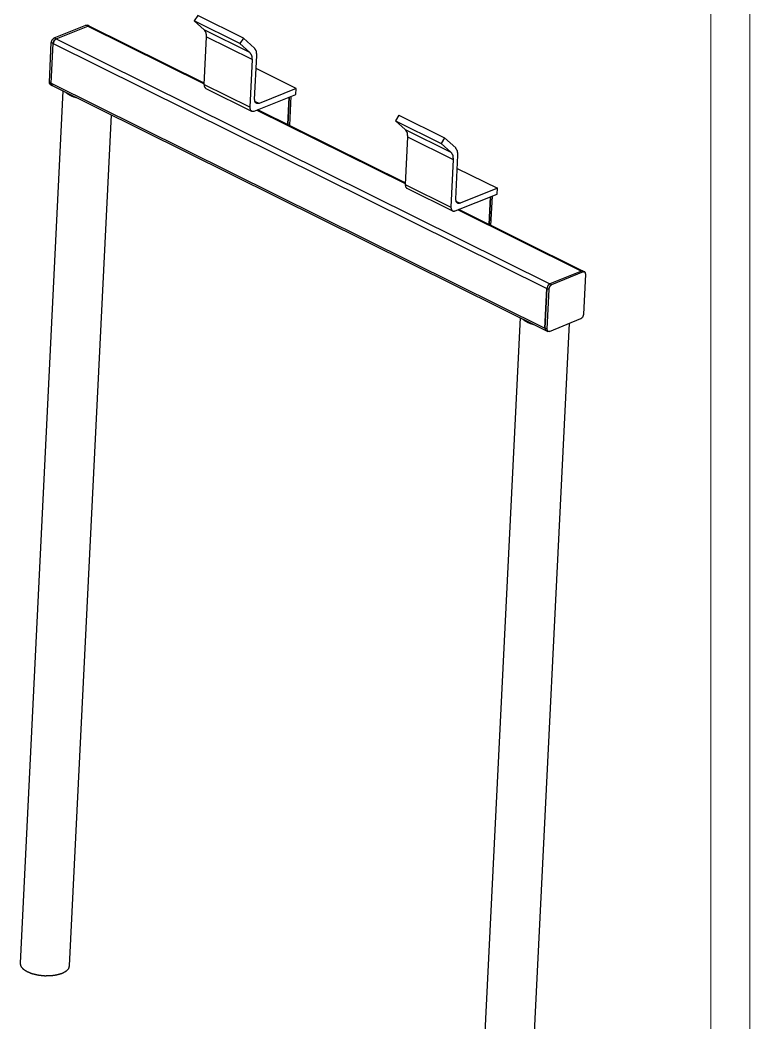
# Model space of a CAD drawing. Header units: millimetres. Extents: x 0 to 420, y 0 to 297.
# Drawn here: x 326.8 to 420, y 104.8 to 232.8 of the extents above; entities that cross this region are included whole.
import ezdxf

# ---------------------------------------------------------------- set-up
doc = ezdxf.new("R2010")
doc.units = ezdxf.units.MM
doc.layers.add('101', color=7, linetype='Continuous', true_color=0xffffff)

msp = doc.modelspace()

# ---------------------------------------------------------------- linework, layer by layer
at = {"layer": '101', "color": 133, "linetype": 'Continuous', "lineweight": 18}
for p, q in [((420, 0), (420, 297)), ((415, 5), (415, 292))]:
    msp.add_line(p, q, dxfattribs=at)
at = {"layer": '101', "color": 92, "linetype": 'Continuous', "lineweight": 25}
for p, q in [((349.51, 233.4), (349.07, 232.71)), ((355.35, 230.51), (349.51, 233.4)), ((331.44, 230.42), (335.47, 232.04)), ((335.47, 232.04), (350.32, 224.67)), ((350.32, 224.77), (335.67, 232.04)), ((349.07, 232.71), (350.32, 231.58)), ((354.9, 229.81), (349.07, 232.71)), ((350.61, 230.66), (350.31, 224.58)), ((356.15, 228.68), (350.32, 231.58)), ((356.45, 227.77), (350.61, 230.66)), ((355.35, 230.51), (354.9, 229.81)), ((356.76, 229.23), (355.35, 230.51)), ((330.81, 224.77), (331.06, 229.83)), ((331.06, 229.83), (394.08, 198.55)), ((331.44, 230.42), (394.46, 199.14)), ((354.9, 229.81), (356.15, 228.68)), ((356.78, 222.67), (357.06, 228.31)), ((356.45, 227.77), (356.15, 221.69)), ((362.09, 224.08), (356.97, 226.61)), ((330.81, 224.77), (393.83, 193.49)), ((330.94, 224.46), (393.96, 193.18)), ((356.15, 221.69), (350.31, 224.58)), ((332.31, 223.79), (326.84, 112.38)), ((350.54, 224.08), (356.37, 221.18)), ((356.71, 221.18), (362.05, 223.33)), ((362.09, 224.08), (357.34, 222.17)), ((362.05, 223.33), (362.09, 224.08)), ((357.34, 222.17), (356.8, 222.43)), ((333.16, 112.07), (338.5, 220.71)), ((357.06, 221.33), (375.99, 211.93)), ((376, 212.03), (357.18, 221.37)), ((375.19, 220.66), (374.74, 219.96)), ((375.19, 220.66), (381.02, 217.76)), ((374.74, 219.96), (380.58, 217.07)), ((374.74, 219.96), (375.99, 218.83)), ((375.99, 218.83), (381.83, 215.94)), ((376.29, 217.92), (375.99, 211.84)), ((376.29, 217.92), (382.12, 215.02)), ((381.02, 217.76), (380.58, 217.07)), ((382.44, 216.48), (381.02, 217.76)), ((380.58, 217.07), (381.83, 215.94)), ((382.46, 209.93), (382.73, 215.57)), ((382.12, 215.02), (381.82, 208.94)), ((382.65, 213.87), (387.76, 211.33)), ((375.99, 211.84), (381.82, 208.94)), ((376.21, 211.33), (382.05, 208.44)), ((387.76, 211.33), (383.01, 209.42)), ((387.73, 210.59), (387.76, 211.33)), ((382.38, 208.44), (387.73, 210.59)), ((382.48, 209.69), (383.01, 209.42)), ((382.74, 208.58), (398.49, 200.76)), ((398.69, 200.76), (382.85, 208.63)), ((398.49, 200.76), (394.46, 199.14)), ((393.83, 193.49), (394.08, 198.55)), ((390.66, 194.82), (385.19, 83.42)), ((391.51, 83.1), (396.97, 194.1))]:
    msp.add_line(p, q, dxfattribs=at)
at = {"layer": '101', "color": 72, "linetype": 'Continuous', "lineweight": 25}
for p, q in [((331.2, 230.53), (335.24, 232.16)), ((331.44, 230.42), (335.47, 232.04)), ((335.47, 232.04), (335.24, 232.16)), ((335.67, 232.04), (335.44, 232.16)), ((331.44, 230.42), (331.2, 230.53)), ((330.58, 224.89), (330.82, 229.94)), ((330.81, 224.77), (331.06, 229.83)), ((331.06, 229.83), (330.82, 229.94)), ((330.81, 224.77), (330.58, 224.89)), ((330.71, 224.58), (330.94, 224.46)), ((361.03, 219.46), (361.2, 222.99)), ((361.2, 222.99), (361.03, 219.46)), ((361.26, 219.34), (361.44, 223.09)), ((386.71, 206.71), (386.88, 210.25)), ((386.88, 210.25), (386.71, 206.71)), ((386.93, 206.6), (387.12, 210.34)), ((398.49, 200.76), (394.46, 199.14)), ((398.73, 200.65), (394.69, 199.02)), ((398.73, 200.65), (398.49, 200.76)), ((398.93, 200.65), (398.69, 200.76)), ((398.81, 195.28), (399.06, 200.34)), ((394.08, 198.55), (393.83, 193.49)), ((394.31, 198.43), (394.08, 198.55)), ((394.69, 199.02), (394.46, 199.14)), ((394.31, 198.43), (394.06, 193.37)), ((394.4, 193.07), (398.43, 194.69)), ((394.06, 193.37), (393.83, 193.49)), ((393.96, 193.18), (394.2, 193.07))]:
    msp.add_line(p, q, dxfattribs=at)
for points, knots in [([(335.24, 232.16), (335.35, 232.18), (335.44, 232.16)], [0, 0, 0.52895, 1, 1]), ([(335.47, 232.04), (335.58, 232.06), (335.67, 232.04)], [0, 0, 0.52899, 1, 1]), ([(330.82, 229.94), (330.94, 230.3), (331.2, 230.53)], [0, 0, 0.520641, 1, 1]), ([(331.06, 229.83), (331.18, 230.19), (331.44, 230.42)], [0, 0, 0.520641, 1, 1]), ([(330.71, 224.58), (330.61, 224.7), (330.58, 224.89)], [0, 0, 0.44577, 1, 1]), ([(330.94, 224.46), (330.84, 224.58), (330.81, 224.77)], [0, 0, 0.445746, 1, 1]), ([(398.69, 200.76), (398.6, 200.78), (398.49, 200.76)], [0, 0, 0.470963, 1, 1]), ([(399.06, 200.34), (398.97, 200.62), (398.73, 200.65)], [0, 0, 0.537809, 1, 1]), ([(394.46, 199.14), (394.2, 198.91), (394.08, 198.55)], [0, 0, 0.479385, 1, 1]), ([(394.69, 199.02), (394.43, 198.79), (394.31, 198.43)], [0, 0, 0.479385, 1, 1]), ([(398.43, 194.69), (398.69, 194.93), (398.81, 195.28)], [0, 0, 0.479385, 1, 1]), ([(393.83, 193.49), (393.86, 193.3), (393.96, 193.18)], [0, 0, 0.554177, 1, 1]), ([(394.06, 193.37), (394.15, 193.1), (394.4, 193.07)], [0, 0, 0.537858, 1, 1])]:
    msp.add_open_spline(points, degree=1, knots=knots, dxfattribs=at)
at = {"layer": '101', "color": 92, "linetype": 'Continuous', "lineweight": 25}
for points, knots in [([(335.47, 232.04), (335.58, 232.06), (335.67, 232.04)], [0, 0, 0.52899, 1, 1]), ([(350.32, 231.58), (350.55, 231.2), (350.61, 230.66)], [0, 0, 0.453531, 1, 1]), ([(331.44, 230.42), (331.18, 230.19), (331.06, 229.83)], [0, 0, 0.479359, 1, 1]), ([(357.06, 228.31), (357, 228.85), (356.76, 229.23)], [0, 0, 0.546481, 1, 1]), ([(356.15, 228.68), (356.39, 228.3), (356.45, 227.77)], [0, 0, 0.453536, 1, 1]), ([(330.81, 224.77), (330.84, 224.58), (330.94, 224.46)], [0, 0, 0.554254, 1, 1]), ([(350.31, 224.58), (350.37, 224.27), (350.54, 224.08)], [0, 0, 0.554226, 1, 1]), ([(332.64, 223.62), (332.9, 223.41), (333.24, 223.21)], [0, 0, 0.466885, 1, 1]), ([(333.24, 223.21), (333.64, 223.04), (334.09, 222.9)], [0, 0, 0.478923, 1, 1]), ([(356.15, 221.69), (356.21, 221.35), (356.42, 221.16), (356.71, 221.18)], [0, 0, 0.378225, 0.679615, 1, 1]), ([(357.34, 222.17), (357.05, 222.15), (356.84, 222.33), (356.78, 222.67)], [0, 0, 0.320429, 0.621799, 1, 1]), ([(375.99, 218.83), (376.23, 218.45), (376.29, 217.92)], [0, 0, 0.453531, 1, 1]), ([(382.73, 215.57), (382.67, 216.1), (382.44, 216.48)], [0, 0, 0.546469, 1, 1]), ([(381.83, 215.94), (382.06, 215.56), (382.12, 215.02)], [0, 0, 0.45355, 1, 1]), ([(375.99, 211.84), (376.04, 211.52), (376.21, 211.33)], [0, 0, 0.554226, 1, 1]), ([(381.82, 208.94), (381.89, 208.6), (382.09, 208.42), (382.38, 208.44)], [0, 0, 0.37822, 0.679612, 1, 1]), ([(383.01, 209.42), (382.72, 209.4), (382.52, 209.59), (382.46, 209.93)], [0, 0, 0.320388, 0.621794, 1, 1]), ([(398.49, 200.76), (398.6, 200.78), (398.69, 200.76)], [0, 0, 0.529037, 1, 1]), ([(394.46, 199.14), (394.2, 198.91), (394.08, 198.55)], [0, 0, 0.479385, 1, 1]), ([(390.99, 194.66), (391.25, 194.45), (391.59, 194.25)], [0, 0, 0.466927, 1, 1]), ([(391.59, 194.25), (391.99, 194.08), (392.45, 193.94)], [0, 0, 0.478918, 1, 1]), ([(393.83, 193.49), (393.86, 193.3), (393.96, 193.18)], [0, 0, 0.554177, 1, 1]), ([(326.84, 112.38), (326.93, 112), (327.24, 111.64), (327.74, 111.32)], [0, 0, 0.266201, 0.591818, 1, 1]), ([(327.74, 111.32), (328.39, 111.06), (329.14, 110.89), (329.96, 110.8), (330.77, 110.81), (331.54, 110.92), (332.2, 111.11), (332.71, 111.38), (333.04, 111.71), (333.16, 112.07)], [0, 0, 0.116077, 0.245651, 0.382258, 0.518614, 0.647463, 0.762423, 0.859027, 0.936365, 1, 1])]:
    msp.add_open_spline(points, degree=1, knots=knots, dxfattribs=at)

doc.saveas('drawing.dxf')
